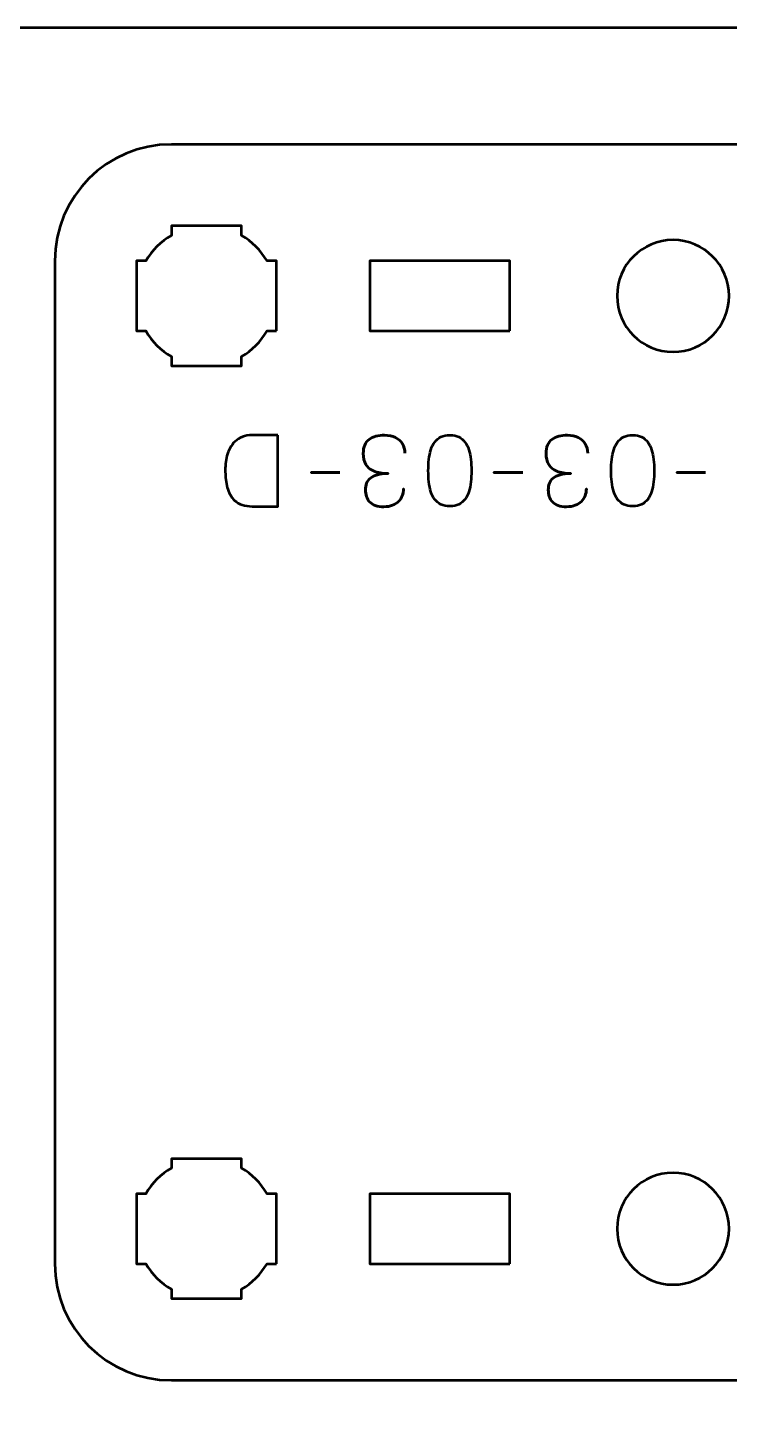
# Model space of a CAD drawing. Header units: centimetres. Extents: x -21 to 0, y -29.7 to 0.
# Drawn here: x -5.97 to -2.96, y -5.95 to 0 of the extents above; entities that cross this region are included whole.
import ezdxf

# ---------------------------------------------------------------- set-up
doc = ezdxf.new("R2010")
doc.units = ezdxf.units.CM
doc.header["$MEASUREMENT"] = 0
doc.layers.add('Layer 1', color=7, linetype='Continuous')

msp = doc.modelspace()

# ---------------------------------------------------------------- linework, layer by layer
at = {"layer": 'Layer 1', "color": 1, "lineweight": 53}
msp.add_open_spline([(-21.00003, -29.19995), (-21.00003, -29.19995), (-21.00003, -5.29992), (-21.00003, -5.29992), (-21.00003, -5.29992), (-21.00003, -5.21709), (-20.93286, -5.14992), (-20.85003, -5.14992), (-20.85003, -5.14992), (-20.7672, -5.14992), (-20.70003, -5.08275), (-20.70003, -4.99992), (-20.70003, -4.99992), (-20.70003, -4.91709), (-20.7672, -4.84992), (-20.85003, -4.84992), (-20.85003, -4.84992), (-20.93286, -4.84992), (-21.00003, -4.78275), (-21.00003, -4.69992), (-21.00003, -4.69992), (-21.00003, -4.61709), (-20.93286, -4.54992), (-20.85003, -4.54992), (-20.85003, -4.54992), (-20.7672, -4.54992), (-20.70003, -4.48275), (-20.70003, -4.39992), (-20.70003, -4.39992), (-20.70003, -4.31709), (-20.7672, -4.24992), (-20.85003, -4.24992), (-20.85003, -4.24992), (-20.93286, -4.24992), (-21.00003, -4.18275), (-21.00003, -4.09992), (-21.00003, -4.09992), (-21.00003, -4.01709), (-20.93286, -3.94992), (-20.85003, -3.94992), (-20.85003, -3.94992), (-20.7672, -3.94992), (-20.70003, -3.88275), (-20.70003, -3.79992), (-20.70003, -3.79992), (-20.70003, -3.71709), (-20.7672, -3.64992), (-20.85003, -3.64992), (-20.85003, -3.64992), (-20.93286, -3.64992), (-21.00003, -3.58275), (-21.00003, -3.49992), (-21.00003, -3.49992), (-21.00003, -3.41709), (-20.93286, -3.34992), (-20.85003, -3.34992), (-20.85003, -3.34992), (-20.7672, -3.34992), (-20.70003, -3.28275), (-20.70003, -3.19992), (-20.70003, -3.19992), (-20.70003, -3.11709), (-20.7672, -3.04992), (-20.85003, -3.04992), (-20.85003, -3.04992), (-20.93286, -3.04992), (-21.00003, -2.98275), (-21.00003, -2.89992), (-21.00003, -2.89992), (-21.00003, -2.81709), (-20.93286, -2.74992), (-20.85003, -2.74992), (-20.85003, -2.74992), (-20.7672, -2.74992), (-20.70003, -2.68275), (-20.70003, -2.59992), (-20.70003, -2.59992), (-20.70003, -2.51709), (-20.7672, -2.44992), (-20.85003, -2.44992), (-20.85003, -2.44992), (-20.93286, -2.44992), (-21.00003, -2.38275), (-21.00003, -2.29992), (-21.00003, -2.29992), (-21.00003, -2.21709), (-20.93286, -2.14992), (-20.85003, -2.14992), (-20.85003, -2.14992), (-20.7672, -2.14992), (-20.70003, -2.08275), (-20.70003, -1.99992), (-20.70003, -1.99992), (-20.70003, -1.91709), (-20.7672, -1.84992), (-20.85003, -1.84992), (-20.85003, -1.84992), (-20.93286, -1.84992), (-21.00003, -1.78275), (-21.00003, -1.69992), (-21.00003, -1.69992), (-21.00003, -1.61709), (-20.93286, -1.54992), (-20.85003, -1.54992), (-20.85003, -1.54992), (-20.7672, -1.54992), (-20.70003, -1.48275), (-20.70003, -1.39992), (-20.70003, -1.39992), (-20.70003, -1.31709), (-20.7672, -1.24992), (-20.85003, -1.24992), (-20.85003, -1.24992), (-20.93286, -1.24992), (-21.00003, -1.18275), (-21.00003, -1.09992), (-21.00003, -1.09992), (-21.00003, -1.09992), (-21.00003, -0.49992), (-21.00003, -0.49992), (-21.00003, -0.49992), (-21.00003, -0.22295), (-20.77694, 0.00004), (-20.49994, 0.00004), (-20.49994, 0.00004), (-20.49994, 0.00004), (-0.50008, 0.00004), (-0.50008, 0.00004), (-0.50008, 0.00004), (-0.22294, 0.00004), (0.00002, -0.22295), (0.00002, -0.49992), (0.00002, -0.49992), (0.00002, -0.49992), (0.00002, -29.19995), (0.00002, -29.19995), (0.00002, -29.19995), (0.00002, -29.47695), (-0.22294, -29.70004), (-0.50008, -29.70004), (-0.50008, -29.70004), (-0.50008, -29.70004), (-20.49994, -29.70004), (-20.49994, -29.70004), (-20.49994, -29.70004), (-20.77694, -29.70004), (-21.00003, -29.47695), (-21.00003, -29.19995)], degree=3, knots=[0, 0, 0, 0, 0.027027, 0.027027, 0.027027, 0.027027, 0.0540541, 0.0540541, 0.0540541, 0.0540541, 0.0810811, 0.0810811, 0.0810811, 0.0810811, 0.1081081, 0.1081081, 0.1081081, 0.1081081, 0.1351351, 0.1351351, 0.1351351, 0.1351351, 0.1621622, 0.1621622, 0.1621622, 0.1621622, 0.1891892, 0.1891892, 0.1891892, 0.1891892, 0.2162162, 0.2162162, 0.2162162, 0.2162162, 0.2432432, 0.2432432, 0.2432432, 0.2432432, 0.2702703, 0.2702703, 0.2702703, 0.2702703, 0.2972973, 0.2972973, 0.2972973, 0.2972973, 0.3243243, 0.3243243, 0.3243243, 0.3243243, 0.3513514, 0.3513514, 0.3513514, 0.3513514, 0.3783784, 0.3783784, 0.3783784, 0.3783784, 0.4054054, 0.4054054, 0.4054054, 0.4054054, 0.4324324, 0.4324324, 0.4324324, 0.4324324, 0.4594595, 0.4594595, 0.4594595, 0.4594595, 0.4864865, 0.4864865, 0.4864865, 0.4864865, 0.5135135, 0.5135135, 0.5135135, 0.5135135, 0.5405405, 0.5405405, 0.5405405, 0.5405405, 0.5675676, 0.5675676, 0.5675676, 0.5675676, 0.5945946, 0.5945946, 0.5945946, 0.5945946, 0.6216216, 0.6216216, 0.6216216, 0.6216216, 0.6486486, 0.6486486, 0.6486486, 0.6486486, 0.6756757, 0.6756757, 0.6756757, 0.6756757, 0.7027027, 0.7027027, 0.7027027, 0.7027027, 0.7297297, 0.7297297, 0.7297297, 0.7297297, 0.7567568, 0.7567568, 0.7567568, 0.7567568, 0.7837838, 0.7837838, 0.7837838, 0.7837838, 0.8108108, 0.8108108, 0.8108108, 0.8108108, 0.8378378, 0.8378378, 0.8378378, 0.8378378, 0.8648649, 0.8648649, 0.8648649, 0.8648649, 0.8918919, 0.8918919, 0.8918919, 0.8918919, 0.9189189, 0.9189189, 0.9189189, 0.9189189, 0.9459459, 0.9459459, 0.9459459, 0.9459459, 0.972973, 0.972973, 0.972973, 0.972973, 1, 1, 1, 1], dxfattribs=at)
at = {"layer": 'Layer 1', "color": 3, "lineweight": 53}
msp.add_open_spline([(-0.55, -1), (-0.55, -1), (-0.55, -5.3), (-0.55, -5.3), (-0.55, -5.3), (-0.55, -5.57609), (-0.77391, -5.8), (-1.05, -5.8), (-1.05, -5.8), (-1.05, -5.8), (-5.35, -5.8), (-5.35, -5.8), (-5.35, -5.8), (-5.62609, -5.8), (-5.85, -5.57609), (-5.85, -5.3), (-5.85, -5.3), (-5.85, -5.3), (-5.85, -1), (-5.85, -1), (-5.85, -1), (-5.85, -0.72391), (-5.62609, -0.5), (-5.35, -0.5), (-5.35, -0.5), (-5.35, -0.5), (-1.05, -0.5), (-1.05, -0.5), (-1.05, -0.5), (-0.77391, -0.5), (-0.55, -0.72391), (-0.55, -1)], degree=3, knots=[0, 0, 0, 0, 0.125, 0.125, 0.125, 0.125, 0.25, 0.25, 0.25, 0.25, 0.375, 0.375, 0.375, 0.375, 0.5, 0.5, 0.5, 0.5, 0.625, 0.625, 0.625, 0.625, 0.75, 0.75, 0.75, 0.75, 0.875, 0.875, 0.875, 0.875, 1, 1, 1, 1], dxfattribs=at)
at = {"layer": 'Layer 1', "lineweight": 53}
for points, knots in [([(-4.9, -1.3), (-4.9, -1.3), (-4.94015, -1.3), (-4.94015, -1.3), (-4.94015, -1.3), (-4.9665, -1.34553), (-5.00447, -1.3835), (-5.05, -1.40985), (-5.05, -1.40985), (-5.05, -1.40985), (-5.05, -1.45), (-5.05, -1.45), (-5.05, -1.45), (-5.05, -1.45), (-5.2, -1.45), (-5.2, -1.45), (-5.2, -1.45), (-5.2, -1.45), (-5.35, -1.45), (-5.35, -1.45), (-5.35, -1.45), (-5.35, -1.45), (-5.35, -1.40985), (-5.35, -1.40985), (-5.35, -1.40985), (-5.39553, -1.3835), (-5.4335, -1.34553), (-5.45985, -1.3), (-5.45985, -1.3), (-5.45985, -1.3), (-5.5, -1.3), (-5.5, -1.3), (-5.5, -1.3), (-5.5, -1.3), (-5.5, -1.15), (-5.5, -1.15), (-5.5, -1.15), (-5.5, -1.15), (-5.5, -1), (-5.5, -1), (-5.5, -1), (-5.5, -1), (-5.45985, -1), (-5.45985, -1), (-5.45985, -1), (-5.4335, -0.95447), (-5.39553, -0.9165), (-5.35, -0.89015), (-5.35, -0.89015), (-5.35, -0.89015), (-5.35, -0.85), (-5.35, -0.85), (-5.35, -0.85), (-5.35, -0.85), (-5.2, -0.85), (-5.2, -0.85), (-5.2, -0.85), (-5.2, -0.85), (-5.05, -0.85), (-5.05, -0.85), (-5.05, -0.85), (-5.05, -0.85), (-5.05, -0.89015), (-5.05, -0.89015), (-5.05, -0.89015), (-5.00447, -0.9165), (-4.9665, -0.95447), (-4.94015, -1), (-4.94015, -1), (-4.94015, -1), (-4.9, -1), (-4.9, -1), (-4.9, -1), (-4.9, -1), (-4.9, -1.15), (-4.9, -1.15), (-4.9, -1.15), (-4.9, -1.15), (-4.9, -1.3), (-4.9, -1.3)], [0, 0, 0, 0, 0.05, 0.05, 0.05, 0.05, 0.1, 0.1, 0.1, 0.1, 0.15, 0.15, 0.15, 0.15, 0.2, 0.2, 0.2, 0.2, 0.25, 0.25, 0.25, 0.25, 0.3, 0.3, 0.3, 0.3, 0.35, 0.35, 0.35, 0.35, 0.4, 0.4, 0.4, 0.4, 0.45, 0.45, 0.45, 0.45, 0.5, 0.5, 0.5, 0.5, 0.55, 0.55, 0.55, 0.55, 0.6, 0.6, 0.6, 0.6, 0.65, 0.65, 0.65, 0.65, 0.7, 0.7, 0.7, 0.7, 0.75, 0.75, 0.75, 0.75, 0.8, 0.8, 0.8, 0.8, 0.85, 0.85, 0.85, 0.85, 0.9, 0.9, 0.9, 0.9, 0.95, 0.95, 0.95, 0.95, 1, 1, 1, 1]), ([(-3.2, -1.39), (-3.33253, -1.39), (-3.44, -1.28253), (-3.44, -1.15), (-3.44, -1.15), (-3.44, -1.01747), (-3.33253, -0.91), (-3.2, -0.91), (-3.2, -0.91), (-3.06747, -0.91), (-2.96, -1.01747), (-2.96, -1.15), (-2.96, -1.15), (-2.96, -1.28253), (-3.06747, -1.39), (-3.2, -1.39)], [0, 0, 0, 0, 0.25, 0.25, 0.25, 0.25, 0.5, 0.5, 0.5, 0.5, 0.75, 0.75, 0.75, 0.75, 1, 1, 1, 1]), ([(-3.9, -1.3), (-3.9, -1.3), (-4.5, -1.3), (-4.5, -1.3), (-4.5, -1.3), (-4.5, -1.3), (-4.5, -1), (-4.5, -1), (-4.5, -1), (-4.5, -1), (-3.9, -1), (-3.9, -1), (-3.9, -1), (-3.9, -1), (-3.9, -1.3), (-3.9, -1.3)], [0, 0, 0, 0, 0.25, 0.25, 0.25, 0.25, 0.5, 0.5, 0.5, 0.5, 0.75, 0.75, 0.75, 0.75, 1, 1, 1, 1]), ([(-4.9, -5.3), (-4.9, -5.3), (-4.94015, -5.3), (-4.94015, -5.3), (-4.94015, -5.3), (-4.9665, -5.34553), (-5.00447, -5.3835), (-5.05, -5.40985), (-5.05, -5.40985), (-5.05, -5.40985), (-5.05, -5.45), (-5.05, -5.45), (-5.05, -5.45), (-5.05, -5.45), (-5.2, -5.45), (-5.2, -5.45), (-5.2, -5.45), (-5.2, -5.45), (-5.35, -5.45), (-5.35, -5.45), (-5.35, -5.45), (-5.35, -5.45), (-5.35, -5.40985), (-5.35, -5.40985), (-5.35, -5.40985), (-5.39553, -5.3835), (-5.4335, -5.34553), (-5.45985, -5.3), (-5.45985, -5.3), (-5.45985, -5.3), (-5.5, -5.3), (-5.5, -5.3), (-5.5, -5.3), (-5.5, -5.3), (-5.5, -5.15), (-5.5, -5.15), (-5.5, -5.15), (-5.5, -5.15), (-5.5, -5), (-5.5, -5), (-5.5, -5), (-5.5, -5), (-5.45985, -5), (-5.45985, -5), (-5.45985, -5), (-5.4335, -4.95447), (-5.39553, -4.9165), (-5.35, -4.89015), (-5.35, -4.89015), (-5.35, -4.89015), (-5.35, -4.85), (-5.35, -4.85), (-5.35, -4.85), (-5.35, -4.85), (-5.2, -4.85), (-5.2, -4.85), (-5.2, -4.85), (-5.2, -4.85), (-5.05, -4.85), (-5.05, -4.85), (-5.05, -4.85), (-5.05, -4.85), (-5.05, -4.89015), (-5.05, -4.89015), (-5.05, -4.89015), (-5.00447, -4.9165), (-4.9665, -4.95447), (-4.94015, -5), (-4.94015, -5), (-4.94015, -5), (-4.9, -5), (-4.9, -5), (-4.9, -5), (-4.9, -5), (-4.9, -5.15), (-4.9, -5.15), (-4.9, -5.15), (-4.9, -5.15), (-4.9, -5.3), (-4.9, -5.3)], [0, 0, 0, 0, 0.05, 0.05, 0.05, 0.05, 0.1, 0.1, 0.1, 0.1, 0.15, 0.15, 0.15, 0.15, 0.2, 0.2, 0.2, 0.2, 0.25, 0.25, 0.25, 0.25, 0.3, 0.3, 0.3, 0.3, 0.35, 0.35, 0.35, 0.35, 0.4, 0.4, 0.4, 0.4, 0.45, 0.45, 0.45, 0.45, 0.5, 0.5, 0.5, 0.5, 0.55, 0.55, 0.55, 0.55, 0.6, 0.6, 0.6, 0.6, 0.65, 0.65, 0.65, 0.65, 0.7, 0.7, 0.7, 0.7, 0.75, 0.75, 0.75, 0.75, 0.8, 0.8, 0.8, 0.8, 0.85, 0.85, 0.85, 0.85, 0.9, 0.9, 0.9, 0.9, 0.95, 0.95, 0.95, 0.95, 1, 1, 1, 1]), ([(-3.2, -5.39), (-3.33253, -5.39), (-3.44, -5.28253), (-3.44, -5.15), (-3.44, -5.15), (-3.44, -5.01747), (-3.33253, -4.91), (-3.2, -4.91), (-3.2, -4.91), (-3.06747, -4.91), (-2.96, -5.01747), (-2.96, -5.15), (-2.96, -5.15), (-2.96, -5.28253), (-3.06747, -5.39), (-3.2, -5.39)], [0, 0, 0, 0, 0.25, 0.25, 0.25, 0.25, 0.5, 0.5, 0.5, 0.5, 0.75, 0.75, 0.75, 0.75, 1, 1, 1, 1]), ([(-3.9, -5.3), (-3.9, -5.3), (-4.5, -5.3), (-4.5, -5.3), (-4.5, -5.3), (-4.5, -5.3), (-4.5, -5), (-4.5, -5), (-4.5, -5), (-4.5, -5), (-3.9, -5), (-3.9, -5), (-3.9, -5), (-3.9, -5), (-3.9, -5.3), (-3.9, -5.3)], [0, 0, 0, 0, 0.25, 0.25, 0.25, 0.25, 0.5, 0.5, 0.5, 0.5, 0.75, 0.75, 0.75, 0.75, 1, 1, 1, 1])]:
    msp.add_open_spline(points, degree=3, knots=knots, dxfattribs=at)
at = {"layer": 'Layer 1', "color": 5, "lineweight": 53}
for points, knots in [([(-4.89375, -1.74719), (-4.89375, -1.74719), (-4.89375, -2.05241), (-4.89375, -2.05241), (-4.89375, -2.05241), (-4.89375, -2.05241), (-5.00382, -2.05241), (-5.00382, -2.05241), (-5.00382, -2.05241), (-5.02054, -2.05234), (-5.035, -2.05015), (-5.04721, -2.04585), (-5.04721, -2.04585), (-5.05934, -2.04155), (-5.06964, -2.03562), (-5.07797, -2.02814), (-5.07797, -2.02814), (-5.08636, -2.02059), (-5.09314, -2.01191), (-5.09843, -2.00211), (-5.09843, -2.00211), (-5.10372, -1.99237), (-5.10781, -1.98193), (-5.11071, -1.97085), (-5.11071, -1.97085), (-5.1136, -1.95984), (-5.11564, -1.94862), (-5.11691, -1.93727), (-5.11691, -1.93727), (-5.11818, -1.92591), (-5.11903, -1.9149), (-5.11938, -1.90425), (-5.11938, -1.90425), (-5.11988, -1.89359), (-5.11953, -1.88237), (-5.1184, -1.87059), (-5.1184, -1.87059), (-5.11727, -1.85881), (-5.11515, -1.84703), (-5.11198, -1.83531), (-5.11198, -1.83531), (-5.10887, -1.8236), (-5.10443, -1.81245), (-5.09871, -1.80187), (-5.09871, -1.80187), (-5.09307, -1.79136), (-5.08587, -1.78197), (-5.07726, -1.77379), (-5.07726, -1.77379), (-5.06858, -1.7656), (-5.05821, -1.75911), (-5.04608, -1.75439), (-5.04608, -1.75439), (-5.03394, -1.74966), (-5.01983, -1.74726), (-5.00382, -1.74719), (-5.00382, -1.74719), (-5.00382, -1.74719), (-4.89375, -1.74719), (-4.89375, -1.74719)], [0, 0, 0, 0, 0.0666667, 0.0666667, 0.0666667, 0.0666667, 0.1333333, 0.1333333, 0.1333333, 0.1333333, 0.2, 0.2, 0.2, 0.2, 0.2666667, 0.2666667, 0.2666667, 0.2666667, 0.3333333, 0.3333333, 0.3333333, 0.3333333, 0.4, 0.4, 0.4, 0.4, 0.4666667, 0.4666667, 0.4666667, 0.4666667, 0.5333333, 0.5333333, 0.5333333, 0.5333333, 0.6, 0.6, 0.6, 0.6, 0.6666667, 0.6666667, 0.6666667, 0.6666667, 0.7333333, 0.7333333, 0.7333333, 0.7333333, 0.8, 0.8, 0.8, 0.8, 0.8666667, 0.8666667, 0.8666667, 0.8666667, 0.9333333, 0.9333333, 0.9333333, 0.9333333, 1, 1, 1, 1]), ([(-4.89375, -1.74719), (-4.89375, -1.74719), (-4.89375, -2.05241), (-4.89375, -2.05241), (-4.89375, -2.05241), (-4.89375, -2.05241), (-5.00382, -2.05241), (-5.00382, -2.05241), (-5.00382, -2.05241), (-5.02054, -2.05234), (-5.035, -2.05015), (-5.04721, -2.04585), (-5.04721, -2.04585), (-5.05934, -2.04155), (-5.06964, -2.03562), (-5.07797, -2.02814), (-5.07797, -2.02814), (-5.08636, -2.02059), (-5.09314, -2.01191), (-5.09843, -2.00211), (-5.09843, -2.00211), (-5.10372, -1.99237), (-5.10781, -1.98193), (-5.11071, -1.97085), (-5.11071, -1.97085), (-5.1136, -1.95984), (-5.11564, -1.94862), (-5.11691, -1.93727), (-5.11691, -1.93727), (-5.11818, -1.92591), (-5.11903, -1.9149), (-5.11938, -1.90425), (-5.11938, -1.90425), (-5.11988, -1.89359), (-5.11953, -1.88237), (-5.1184, -1.87059), (-5.1184, -1.87059), (-5.11727, -1.85881), (-5.11515, -1.84703), (-5.11198, -1.83531), (-5.11198, -1.83531), (-5.10887, -1.8236), (-5.10443, -1.81245), (-5.09871, -1.80187), (-5.09871, -1.80187), (-5.09307, -1.79136), (-5.08587, -1.78197), (-5.07726, -1.77379), (-5.07726, -1.77379), (-5.06858, -1.7656), (-5.05821, -1.75911), (-5.04608, -1.75439), (-5.04608, -1.75439), (-5.03394, -1.74966), (-5.01983, -1.74726), (-5.00382, -1.74719), (-5.00382, -1.74719), (-5.00382, -1.74719), (-4.89375, -1.74719), (-4.89375, -1.74719)], [0, 0, 0, 0, 0.0666667, 0.0666667, 0.0666667, 0.0666667, 0.1333333, 0.1333333, 0.1333333, 0.1333333, 0.2, 0.2, 0.2, 0.2, 0.2666667, 0.2666667, 0.2666667, 0.2666667, 0.3333333, 0.3333333, 0.3333333, 0.3333333, 0.4, 0.4, 0.4, 0.4, 0.4666667, 0.4666667, 0.4666667, 0.4666667, 0.5333333, 0.5333333, 0.5333333, 0.5333333, 0.6, 0.6, 0.6, 0.6, 0.6666667, 0.6666667, 0.6666667, 0.6666667, 0.7333333, 0.7333333, 0.7333333, 0.7333333, 0.8, 0.8, 0.8, 0.8, 0.8666667, 0.8666667, 0.8666667, 0.8666667, 0.9333333, 0.9333333, 0.9333333, 0.9333333, 1, 1, 1, 1]), ([(-4.34935, -1.82381), (-4.34942, -1.80857), (-4.35295, -1.79531), (-4.35993, -1.78381), (-4.35993, -1.78381), (-4.36692, -1.77238), (-4.37687, -1.76342), (-4.38985, -1.757), (-4.38985, -1.757), (-4.40283, -1.75058), (-4.41842, -1.74733), (-4.43656, -1.74719), (-4.43656, -1.74719), (-4.45017, -1.74719), (-4.46252, -1.7486), (-4.47367, -1.75156), (-4.47367, -1.75156), (-4.48489, -1.75453), (-4.49448, -1.75911), (-4.5026, -1.76539), (-4.5026, -1.76539), (-4.51071, -1.77167), (-4.51692, -1.77979), (-4.52129, -1.78966), (-4.52129, -1.78966), (-4.52574, -1.79961), (-4.52792, -1.81154), (-4.52799, -1.82551), (-4.52799, -1.82551), (-4.52807, -1.84413), (-4.52426, -1.85987), (-4.51671, -1.87264), (-4.51671, -1.87264), (-4.50916, -1.88541), (-4.49744, -1.895), (-4.48171, -1.90156), (-4.48171, -1.90156), (-4.46598, -1.90813), (-4.4458, -1.91144), (-4.42132, -1.91144), (-4.42132, -1.91144), (-4.43959, -1.91137), (-4.4549, -1.91306), (-4.46739, -1.91652), (-4.46739, -1.91652), (-4.47981, -1.91998), (-4.48975, -1.92485), (-4.49723, -1.9312), (-4.49723, -1.9312), (-4.50471, -1.93748), (-4.51014, -1.94496), (-4.51339, -1.95356), (-4.51339, -1.95356), (-4.51671, -1.9621), (-4.51833, -1.97148), (-4.51826, -1.98171), (-4.51826, -1.98171), (-4.51833, -1.99195), (-4.51692, -2.0014), (-4.5141, -2.01015), (-4.5141, -2.01015), (-4.51134, -2.0189), (-4.50683, -2.02659), (-4.50069, -2.03315), (-4.50069, -2.03315), (-4.49455, -2.03971), (-4.48644, -2.04486), (-4.47649, -2.04853), (-4.47649, -2.04853), (-4.46647, -2.0522), (-4.45426, -2.05403), (-4.43994, -2.0541), (-4.43994, -2.0541), (-4.42569, -2.05403), (-4.4132, -2.05192), (-4.40262, -2.04782), (-4.40262, -2.04782), (-4.39196, -2.04373), (-4.38322, -2.03816), (-4.37616, -2.03103), (-4.37616, -2.03103), (-4.36918, -2.02391), (-4.36395, -2.01579), (-4.3605, -2.00662), (-4.3605, -2.00662), (-4.35697, -1.99745), (-4.35528, -1.98771), (-4.35528, -1.97748), (-4.35528, -1.97748), (-4.35528, -1.98771), (-4.35697, -1.99745), (-4.3605, -2.00662), (-4.3605, -2.00662), (-4.36395, -2.01579), (-4.36918, -2.02391), (-4.37616, -2.03103), (-4.37616, -2.03103), (-4.38322, -2.03816), (-4.39196, -2.04373), (-4.40262, -2.04782), (-4.40262, -2.04782), (-4.4132, -2.05192), (-4.42569, -2.05403), (-4.43994, -2.0541), (-4.43994, -2.0541), (-4.45426, -2.05403), (-4.46647, -2.0522), (-4.47649, -2.04853), (-4.47649, -2.04853), (-4.48644, -2.04486), (-4.49455, -2.03971), (-4.50069, -2.03315), (-4.50069, -2.03315), (-4.50683, -2.02659), (-4.51134, -2.0189), (-4.5141, -2.01015), (-4.5141, -2.01015), (-4.51692, -2.0014), (-4.51833, -1.99195), (-4.51826, -1.98171), (-4.51826, -1.98171), (-4.51833, -1.97148), (-4.51671, -1.9621), (-4.51339, -1.95356), (-4.51339, -1.95356), (-4.51014, -1.94496), (-4.50471, -1.93748), (-4.49723, -1.9312), (-4.49723, -1.9312), (-4.48975, -1.92485), (-4.47981, -1.91998), (-4.46739, -1.91652), (-4.46739, -1.91652), (-4.4549, -1.91306), (-4.43959, -1.91137), (-4.42132, -1.91144), (-4.42132, -1.91144), (-4.4458, -1.91144), (-4.46598, -1.90813), (-4.48171, -1.90156), (-4.48171, -1.90156), (-4.49744, -1.895), (-4.50916, -1.88541), (-4.51671, -1.87264), (-4.51671, -1.87264), (-4.52426, -1.85987), (-4.52807, -1.84413), (-4.52799, -1.82551), (-4.52799, -1.82551), (-4.52792, -1.81154), (-4.52574, -1.79961), (-4.52129, -1.78966), (-4.52129, -1.78966), (-4.51692, -1.77979), (-4.51071, -1.77167), (-4.5026, -1.76539), (-4.5026, -1.76539), (-4.49448, -1.75911), (-4.48489, -1.75453), (-4.47367, -1.75156), (-4.47367, -1.75156), (-4.46252, -1.7486), (-4.45017, -1.74719), (-4.43656, -1.74719), (-4.43656, -1.74719), (-4.41842, -1.74733), (-4.40283, -1.75058), (-4.38985, -1.757), (-4.38985, -1.757), (-4.37687, -1.76342), (-4.36692, -1.77238), (-4.35993, -1.78381), (-4.35993, -1.78381), (-4.35295, -1.79531), (-4.34942, -1.80857), (-4.34935, -1.82381)], [0, 0, 0, 0, 0.0227273, 0.0227273, 0.0227273, 0.0227273, 0.0454545, 0.0454545, 0.0454545, 0.0454545, 0.0681818, 0.0681818, 0.0681818, 0.0681818, 0.0909091, 0.0909091, 0.0909091, 0.0909091, 0.1136364, 0.1136364, 0.1136364, 0.1136364, 0.1363636, 0.1363636, 0.1363636, 0.1363636, 0.1590909, 0.1590909, 0.1590909, 0.1590909, 0.1818182, 0.1818182, 0.1818182, 0.1818182, 0.2045455, 0.2045455, 0.2045455, 0.2045455, 0.2272727, 0.2272727, 0.2272727, 0.2272727, 0.25, 0.25, 0.25, 0.25, 0.2727273, 0.2727273, 0.2727273, 0.2727273, 0.2954545, 0.2954545, 0.2954545, 0.2954545, 0.3181818, 0.3181818, 0.3181818, 0.3181818, 0.3409091, 0.3409091, 0.3409091, 0.3409091, 0.3636364, 0.3636364, 0.3636364, 0.3636364, 0.3863636, 0.3863636, 0.3863636, 0.3863636, 0.4090909, 0.4090909, 0.4090909, 0.4090909, 0.4318182, 0.4318182, 0.4318182, 0.4318182, 0.4545455, 0.4545455, 0.4545455, 0.4545455, 0.4772727, 0.4772727, 0.4772727, 0.4772727, 0.5, 0.5, 0.5, 0.5, 0.5227273, 0.5227273, 0.5227273, 0.5227273, 0.5454545, 0.5454545, 0.5454545, 0.5454545, 0.5681818, 0.5681818, 0.5681818, 0.5681818, 0.5909091, 0.5909091, 0.5909091, 0.5909091, 0.6136364, 0.6136364, 0.6136364, 0.6136364, 0.6363636, 0.6363636, 0.6363636, 0.6363636, 0.6590909, 0.6590909, 0.6590909, 0.6590909, 0.6818182, 0.6818182, 0.6818182, 0.6818182, 0.7045455, 0.7045455, 0.7045455, 0.7045455, 0.7272727, 0.7272727, 0.7272727, 0.7272727, 0.75, 0.75, 0.75, 0.75, 0.7727273, 0.7727273, 0.7727273, 0.7727273, 0.7954545, 0.7954545, 0.7954545, 0.7954545, 0.8181818, 0.8181818, 0.8181818, 0.8181818, 0.8409091, 0.8409091, 0.8409091, 0.8409091, 0.8636364, 0.8636364, 0.8636364, 0.8636364, 0.8863636, 0.8863636, 0.8863636, 0.8863636, 0.9090909, 0.9090909, 0.9090909, 0.9090909, 0.9318182, 0.9318182, 0.9318182, 0.9318182, 0.9545455, 0.9545455, 0.9545455, 0.9545455, 0.9772727, 0.9772727, 0.9772727, 0.9772727, 1, 1, 1, 1]), ([(-4.15674, -1.74719), (-4.17155, -1.74726), (-4.18432, -1.74987), (-4.19498, -1.75495), (-4.19498, -1.75495), (-4.20556, -1.76003), (-4.21438, -1.7673), (-4.22143, -1.77654), (-4.22143, -1.77654), (-4.22842, -1.78585), (-4.23392, -1.79686), (-4.23801, -1.80956), (-4.23801, -1.80956), (-4.24204, -1.82226), (-4.24493, -1.83616), (-4.24655, -1.8514), (-4.24655, -1.8514), (-4.24825, -1.86664), (-4.24909, -1.88266), (-4.24902, -1.89959), (-4.24902, -1.89959), (-4.24909, -1.91645), (-4.24825, -1.93247), (-4.24655, -1.94764), (-4.24655, -1.94764), (-4.24493, -1.96281), (-4.24204, -1.97678), (-4.23801, -1.98948), (-4.23801, -1.98948), (-4.23392, -2.00211), (-4.22842, -2.01311), (-4.22143, -2.0225), (-4.22143, -2.0225), (-4.21438, -2.03181), (-4.20556, -2.03908), (-4.19498, -2.04416), (-4.19498, -2.04416), (-4.18432, -2.04931), (-4.17155, -2.05192), (-4.15674, -2.05199), (-4.15674, -2.05199), (-4.14192, -2.05192), (-4.12915, -2.04931), (-4.11849, -2.04416), (-4.11849, -2.04416), (-4.10791, -2.03908), (-4.09909, -2.03181), (-4.09204, -2.0225), (-4.09204, -2.0225), (-4.08505, -2.01311), (-4.07955, -2.00211), (-4.07546, -1.98948), (-4.07546, -1.98948), (-4.07143, -1.97678), (-4.06854, -1.96281), (-4.06692, -1.94764), (-4.06692, -1.94764), (-4.06523, -1.93247), (-4.06438, -1.91645), (-4.06445, -1.89959), (-4.06445, -1.89959), (-4.06438, -1.88266), (-4.06523, -1.86664), (-4.06692, -1.8514), (-4.06692, -1.8514), (-4.06854, -1.83616), (-4.07143, -1.82226), (-4.07546, -1.80956), (-4.07546, -1.80956), (-4.07955, -1.79686), (-4.08505, -1.78585), (-4.09204, -1.77654), (-4.09204, -1.77654), (-4.09909, -1.7673), (-4.10791, -1.76003), (-4.11849, -1.75495), (-4.11849, -1.75495), (-4.12915, -1.74987), (-4.14192, -1.74726), (-4.15674, -1.74719)], [0, 0, 0, 0, 0.05, 0.05, 0.05, 0.05, 0.1, 0.1, 0.1, 0.1, 0.15, 0.15, 0.15, 0.15, 0.2, 0.2, 0.2, 0.2, 0.25, 0.25, 0.25, 0.25, 0.3, 0.3, 0.3, 0.3, 0.35, 0.35, 0.35, 0.35, 0.4, 0.4, 0.4, 0.4, 0.45, 0.45, 0.45, 0.45, 0.5, 0.5, 0.5, 0.5, 0.55, 0.55, 0.55, 0.55, 0.6, 0.6, 0.6, 0.6, 0.65, 0.65, 0.65, 0.65, 0.7, 0.7, 0.7, 0.7, 0.75, 0.75, 0.75, 0.75, 0.8, 0.8, 0.8, 0.8, 0.85, 0.85, 0.85, 0.85, 0.9, 0.9, 0.9, 0.9, 0.95, 0.95, 0.95, 0.95, 1, 1, 1, 1]), ([(-4.15674, -1.74719), (-4.17155, -1.74726), (-4.18432, -1.74987), (-4.19498, -1.75495), (-4.19498, -1.75495), (-4.20556, -1.76003), (-4.21438, -1.7673), (-4.22143, -1.77654), (-4.22143, -1.77654), (-4.22842, -1.78585), (-4.23392, -1.79686), (-4.23801, -1.80956), (-4.23801, -1.80956), (-4.24204, -1.82226), (-4.24493, -1.83616), (-4.24655, -1.8514), (-4.24655, -1.8514), (-4.24825, -1.86664), (-4.24909, -1.88266), (-4.24902, -1.89959), (-4.24902, -1.89959), (-4.24909, -1.91645), (-4.24825, -1.93247), (-4.24655, -1.94764), (-4.24655, -1.94764), (-4.24493, -1.96281), (-4.24204, -1.97678), (-4.23801, -1.98948), (-4.23801, -1.98948), (-4.23392, -2.00211), (-4.22842, -2.01311), (-4.22143, -2.0225), (-4.22143, -2.0225), (-4.21438, -2.03181), (-4.20556, -2.03908), (-4.19498, -2.04416), (-4.19498, -2.04416), (-4.18432, -2.04931), (-4.17155, -2.05192), (-4.15674, -2.05199), (-4.15674, -2.05199), (-4.14192, -2.05192), (-4.12915, -2.04931), (-4.11849, -2.04416), (-4.11849, -2.04416), (-4.10791, -2.03908), (-4.09909, -2.03181), (-4.09204, -2.0225), (-4.09204, -2.0225), (-4.08505, -2.01311), (-4.07955, -2.00211), (-4.07546, -1.98948), (-4.07546, -1.98948), (-4.07143, -1.97678), (-4.06854, -1.96281), (-4.06692, -1.94764), (-4.06692, -1.94764), (-4.06523, -1.93247), (-4.06438, -1.91645), (-4.06445, -1.89959), (-4.06445, -1.89959), (-4.06438, -1.88266), (-4.06523, -1.86664), (-4.06692, -1.8514), (-4.06692, -1.8514), (-4.06854, -1.83616), (-4.07143, -1.82226), (-4.07546, -1.80956), (-4.07546, -1.80956), (-4.07955, -1.79686), (-4.08505, -1.78585), (-4.09204, -1.77654), (-4.09204, -1.77654), (-4.09909, -1.7673), (-4.10791, -1.76003), (-4.11849, -1.75495), (-4.11849, -1.75495), (-4.12915, -1.74987), (-4.14192, -1.74726), (-4.15674, -1.74719)], [0, 0, 0, 0, 0.05, 0.05, 0.05, 0.05, 0.1, 0.1, 0.1, 0.1, 0.15, 0.15, 0.15, 0.15, 0.2, 0.2, 0.2, 0.2, 0.25, 0.25, 0.25, 0.25, 0.3, 0.3, 0.3, 0.3, 0.35, 0.35, 0.35, 0.35, 0.4, 0.4, 0.4, 0.4, 0.45, 0.45, 0.45, 0.45, 0.5, 0.5, 0.5, 0.5, 0.55, 0.55, 0.55, 0.55, 0.6, 0.6, 0.6, 0.6, 0.65, 0.65, 0.65, 0.65, 0.7, 0.7, 0.7, 0.7, 0.75, 0.75, 0.75, 0.75, 0.8, 0.8, 0.8, 0.8, 0.85, 0.85, 0.85, 0.85, 0.9, 0.9, 0.9, 0.9, 0.95, 0.95, 0.95, 0.95, 1, 1, 1, 1]), ([(-3.56577, -1.82381), (-3.56584, -1.80857), (-3.56937, -1.79531), (-3.57635, -1.78381), (-3.57635, -1.78381), (-3.58334, -1.77238), (-3.59329, -1.76342), (-3.60627, -1.757), (-3.60627, -1.757), (-3.61925, -1.75058), (-3.63484, -1.74733), (-3.65298, -1.74719), (-3.65298, -1.74719), (-3.66659, -1.74719), (-3.67894, -1.7486), (-3.69009, -1.75156), (-3.69009, -1.75156), (-3.70131, -1.75453), (-3.7109, -1.75911), (-3.71902, -1.76539), (-3.71902, -1.76539), (-3.72713, -1.77167), (-3.73334, -1.77979), (-3.73771, -1.78966), (-3.73771, -1.78966), (-3.74216, -1.79961), (-3.74434, -1.81154), (-3.74441, -1.82551), (-3.74441, -1.82551), (-3.74449, -1.84413), (-3.74068, -1.85987), (-3.73313, -1.87264), (-3.73313, -1.87264), (-3.72558, -1.88541), (-3.71386, -1.895), (-3.69813, -1.90156), (-3.69813, -1.90156), (-3.6824, -1.90813), (-3.66222, -1.91144), (-3.63774, -1.91144), (-3.63774, -1.91144), (-3.65601, -1.91137), (-3.67132, -1.91306), (-3.68381, -1.91652), (-3.68381, -1.91652), (-3.69623, -1.91998), (-3.70617, -1.92485), (-3.71365, -1.9312), (-3.71365, -1.9312), (-3.72113, -1.93748), (-3.72656, -1.94496), (-3.72981, -1.95356), (-3.72981, -1.95356), (-3.73313, -1.9621), (-3.73475, -1.97148), (-3.73468, -1.98171), (-3.73468, -1.98171), (-3.73475, -1.99195), (-3.73334, -2.0014), (-3.73052, -2.01015), (-3.73052, -2.01015), (-3.72776, -2.0189), (-3.72325, -2.02659), (-3.71711, -2.03315), (-3.71711, -2.03315), (-3.71097, -2.03971), (-3.70286, -2.04486), (-3.69291, -2.04853), (-3.69291, -2.04853), (-3.68289, -2.0522), (-3.67068, -2.05403), (-3.65636, -2.0541), (-3.65636, -2.0541), (-3.64211, -2.05403), (-3.62962, -2.05192), (-3.61904, -2.04782), (-3.61904, -2.04782), (-3.60838, -2.04373), (-3.59964, -2.03816), (-3.59258, -2.03103), (-3.59258, -2.03103), (-3.5856, -2.02391), (-3.58037, -2.01579), (-3.57692, -2.00662), (-3.57692, -2.00662), (-3.57339, -1.99745), (-3.5717, -1.98771), (-3.5717, -1.97748), (-3.5717, -1.97748), (-3.5717, -1.98771), (-3.57339, -1.99745), (-3.57692, -2.00662), (-3.57692, -2.00662), (-3.58037, -2.01579), (-3.5856, -2.02391), (-3.59258, -2.03103), (-3.59258, -2.03103), (-3.59964, -2.03816), (-3.60838, -2.04373), (-3.61904, -2.04782), (-3.61904, -2.04782), (-3.62962, -2.05192), (-3.64211, -2.05403), (-3.65636, -2.0541), (-3.65636, -2.0541), (-3.67068, -2.05403), (-3.68289, -2.0522), (-3.69291, -2.04853), (-3.69291, -2.04853), (-3.70286, -2.04486), (-3.71097, -2.03971), (-3.71711, -2.03315), (-3.71711, -2.03315), (-3.72325, -2.02659), (-3.72776, -2.0189), (-3.73052, -2.01015), (-3.73052, -2.01015), (-3.73334, -2.0014), (-3.73475, -1.99195), (-3.73468, -1.98171), (-3.73468, -1.98171), (-3.73475, -1.97148), (-3.73313, -1.9621), (-3.72981, -1.95356), (-3.72981, -1.95356), (-3.72656, -1.94496), (-3.72113, -1.93748), (-3.71365, -1.9312), (-3.71365, -1.9312), (-3.70617, -1.92485), (-3.69623, -1.91998), (-3.68381, -1.91652), (-3.68381, -1.91652), (-3.67132, -1.91306), (-3.65601, -1.91137), (-3.63774, -1.91144), (-3.63774, -1.91144), (-3.66222, -1.91144), (-3.6824, -1.90813), (-3.69813, -1.90156), (-3.69813, -1.90156), (-3.71386, -1.895), (-3.72558, -1.88541), (-3.73313, -1.87264), (-3.73313, -1.87264), (-3.74068, -1.85987), (-3.74449, -1.84413), (-3.74441, -1.82551), (-3.74441, -1.82551), (-3.74434, -1.81154), (-3.74216, -1.79961), (-3.73771, -1.78966), (-3.73771, -1.78966), (-3.73334, -1.77979), (-3.72713, -1.77167), (-3.71902, -1.76539), (-3.71902, -1.76539), (-3.7109, -1.75911), (-3.70131, -1.75453), (-3.69009, -1.75156), (-3.69009, -1.75156), (-3.67894, -1.7486), (-3.66659, -1.74719), (-3.65298, -1.74719), (-3.65298, -1.74719), (-3.63484, -1.74733), (-3.61925, -1.75058), (-3.60627, -1.757), (-3.60627, -1.757), (-3.59329, -1.76342), (-3.58334, -1.77238), (-3.57635, -1.78381), (-3.57635, -1.78381), (-3.56937, -1.79531), (-3.56584, -1.80857), (-3.56577, -1.82381)], [0, 0, 0, 0, 0.0227273, 0.0227273, 0.0227273, 0.0227273, 0.0454545, 0.0454545, 0.0454545, 0.0454545, 0.0681818, 0.0681818, 0.0681818, 0.0681818, 0.0909091, 0.0909091, 0.0909091, 0.0909091, 0.1136364, 0.1136364, 0.1136364, 0.1136364, 0.1363636, 0.1363636, 0.1363636, 0.1363636, 0.1590909, 0.1590909, 0.1590909, 0.1590909, 0.1818182, 0.1818182, 0.1818182, 0.1818182, 0.2045455, 0.2045455, 0.2045455, 0.2045455, 0.2272727, 0.2272727, 0.2272727, 0.2272727, 0.25, 0.25, 0.25, 0.25, 0.2727273, 0.2727273, 0.2727273, 0.2727273, 0.2954545, 0.2954545, 0.2954545, 0.2954545, 0.3181818, 0.3181818, 0.3181818, 0.3181818, 0.3409091, 0.3409091, 0.3409091, 0.3409091, 0.3636364, 0.3636364, 0.3636364, 0.3636364, 0.3863636, 0.3863636, 0.3863636, 0.3863636, 0.4090909, 0.4090909, 0.4090909, 0.4090909, 0.4318182, 0.4318182, 0.4318182, 0.4318182, 0.4545455, 0.4545455, 0.4545455, 0.4545455, 0.4772727, 0.4772727, 0.4772727, 0.4772727, 0.5, 0.5, 0.5, 0.5, 0.5227273, 0.5227273, 0.5227273, 0.5227273, 0.5454545, 0.5454545, 0.5454545, 0.5454545, 0.5681818, 0.5681818, 0.5681818, 0.5681818, 0.5909091, 0.5909091, 0.5909091, 0.5909091, 0.6136364, 0.6136364, 0.6136364, 0.6136364, 0.6363636, 0.6363636, 0.6363636, 0.6363636, 0.6590909, 0.6590909, 0.6590909, 0.6590909, 0.6818182, 0.6818182, 0.6818182, 0.6818182, 0.7045455, 0.7045455, 0.7045455, 0.7045455, 0.7272727, 0.7272727, 0.7272727, 0.7272727, 0.75, 0.75, 0.75, 0.75, 0.7727273, 0.7727273, 0.7727273, 0.7727273, 0.7954545, 0.7954545, 0.7954545, 0.7954545, 0.8181818, 0.8181818, 0.8181818, 0.8181818, 0.8409091, 0.8409091, 0.8409091, 0.8409091, 0.8636364, 0.8636364, 0.8636364, 0.8636364, 0.8863636, 0.8863636, 0.8863636, 0.8863636, 0.9090909, 0.9090909, 0.9090909, 0.9090909, 0.9318182, 0.9318182, 0.9318182, 0.9318182, 0.9545455, 0.9545455, 0.9545455, 0.9545455, 0.9772727, 0.9772727, 0.9772727, 0.9772727, 1, 1, 1, 1]), ([(-3.37316, -1.74719), (-3.38797, -1.74726), (-3.40074, -1.74987), (-3.4114, -1.75495), (-3.4114, -1.75495), (-3.42198, -1.76003), (-3.4308, -1.7673), (-3.43785, -1.77654), (-3.43785, -1.77654), (-3.44484, -1.78585), (-3.45034, -1.79686), (-3.45443, -1.80956), (-3.45443, -1.80956), (-3.45846, -1.82226), (-3.46135, -1.83616), (-3.46297, -1.8514), (-3.46297, -1.8514), (-3.46467, -1.86664), (-3.46551, -1.88266), (-3.46544, -1.89959), (-3.46544, -1.89959), (-3.46551, -1.91645), (-3.46467, -1.93247), (-3.46297, -1.94764), (-3.46297, -1.94764), (-3.46135, -1.96281), (-3.45846, -1.97678), (-3.45443, -1.98948), (-3.45443, -1.98948), (-3.45034, -2.00211), (-3.44484, -2.01311), (-3.43785, -2.0225), (-3.43785, -2.0225), (-3.4308, -2.03181), (-3.42198, -2.03908), (-3.4114, -2.04416), (-3.4114, -2.04416), (-3.40074, -2.04931), (-3.38797, -2.05192), (-3.37316, -2.05199), (-3.37316, -2.05199), (-3.35834, -2.05192), (-3.34557, -2.04931), (-3.33491, -2.04416), (-3.33491, -2.04416), (-3.32433, -2.03908), (-3.31551, -2.03181), (-3.30846, -2.0225), (-3.30846, -2.0225), (-3.30147, -2.01311), (-3.29597, -2.00211), (-3.29188, -1.98948), (-3.29188, -1.98948), (-3.28785, -1.97678), (-3.28496, -1.96281), (-3.28334, -1.94764), (-3.28334, -1.94764), (-3.28165, -1.93247), (-3.2808, -1.91645), (-3.28087, -1.89959), (-3.28087, -1.89959), (-3.2808, -1.88266), (-3.28165, -1.86664), (-3.28334, -1.8514), (-3.28334, -1.8514), (-3.28496, -1.83616), (-3.28785, -1.82226), (-3.29188, -1.80956), (-3.29188, -1.80956), (-3.29597, -1.79686), (-3.30147, -1.78585), (-3.30846, -1.77654), (-3.30846, -1.77654), (-3.31551, -1.7673), (-3.32433, -1.76003), (-3.33491, -1.75495), (-3.33491, -1.75495), (-3.34557, -1.74987), (-3.35834, -1.74726), (-3.37316, -1.74719)], [0, 0, 0, 0, 0.05, 0.05, 0.05, 0.05, 0.1, 0.1, 0.1, 0.1, 0.15, 0.15, 0.15, 0.15, 0.2, 0.2, 0.2, 0.2, 0.25, 0.25, 0.25, 0.25, 0.3, 0.3, 0.3, 0.3, 0.35, 0.35, 0.35, 0.35, 0.4, 0.4, 0.4, 0.4, 0.45, 0.45, 0.45, 0.45, 0.5, 0.5, 0.5, 0.5, 0.55, 0.55, 0.55, 0.55, 0.6, 0.6, 0.6, 0.6, 0.65, 0.65, 0.65, 0.65, 0.7, 0.7, 0.7, 0.7, 0.75, 0.75, 0.75, 0.75, 0.8, 0.8, 0.8, 0.8, 0.85, 0.85, 0.85, 0.85, 0.9, 0.9, 0.9, 0.9, 0.95, 0.95, 0.95, 0.95, 1, 1, 1, 1]), ([(-3.37316, -1.74719), (-3.38797, -1.74726), (-3.40074, -1.74987), (-3.4114, -1.75495), (-3.4114, -1.75495), (-3.42198, -1.76003), (-3.4308, -1.7673), (-3.43785, -1.77654), (-3.43785, -1.77654), (-3.44484, -1.78585), (-3.45034, -1.79686), (-3.45443, -1.80956), (-3.45443, -1.80956), (-3.45846, -1.82226), (-3.46135, -1.83616), (-3.46297, -1.8514), (-3.46297, -1.8514), (-3.46467, -1.86664), (-3.46551, -1.88266), (-3.46544, -1.89959), (-3.46544, -1.89959), (-3.46551, -1.91645), (-3.46467, -1.93247), (-3.46297, -1.94764), (-3.46297, -1.94764), (-3.46135, -1.96281), (-3.45846, -1.97678), (-3.45443, -1.98948), (-3.45443, -1.98948), (-3.45034, -2.00211), (-3.44484, -2.01311), (-3.43785, -2.0225), (-3.43785, -2.0225), (-3.4308, -2.03181), (-3.42198, -2.03908), (-3.4114, -2.04416), (-3.4114, -2.04416), (-3.40074, -2.04931), (-3.38797, -2.05192), (-3.37316, -2.05199), (-3.37316, -2.05199), (-3.35834, -2.05192), (-3.34557, -2.04931), (-3.33491, -2.04416), (-3.33491, -2.04416), (-3.32433, -2.03908), (-3.31551, -2.03181), (-3.30846, -2.0225), (-3.30846, -2.0225), (-3.30147, -2.01311), (-3.29597, -2.00211), (-3.29188, -1.98948), (-3.29188, -1.98948), (-3.28785, -1.97678), (-3.28496, -1.96281), (-3.28334, -1.94764), (-3.28334, -1.94764), (-3.28165, -1.93247), (-3.2808, -1.91645), (-3.28087, -1.89959), (-3.28087, -1.89959), (-3.2808, -1.88266), (-3.28165, -1.86664), (-3.28334, -1.8514), (-3.28334, -1.8514), (-3.28496, -1.83616), (-3.28785, -1.82226), (-3.29188, -1.80956), (-3.29188, -1.80956), (-3.29597, -1.79686), (-3.30147, -1.78585), (-3.30846, -1.77654), (-3.30846, -1.77654), (-3.31551, -1.7673), (-3.32433, -1.76003), (-3.33491, -1.75495), (-3.33491, -1.75495), (-3.34557, -1.74987), (-3.35834, -1.74726), (-3.37316, -1.74719)], [0, 0, 0, 0, 0.05, 0.05, 0.05, 0.05, 0.1, 0.1, 0.1, 0.1, 0.15, 0.15, 0.15, 0.15, 0.2, 0.2, 0.2, 0.2, 0.25, 0.25, 0.25, 0.25, 0.3, 0.3, 0.3, 0.3, 0.35, 0.35, 0.35, 0.35, 0.4, 0.4, 0.4, 0.4, 0.45, 0.45, 0.45, 0.45, 0.5, 0.5, 0.5, 0.5, 0.55, 0.55, 0.55, 0.55, 0.6, 0.6, 0.6, 0.6, 0.65, 0.65, 0.65, 0.65, 0.7, 0.7, 0.7, 0.7, 0.75, 0.75, 0.75, 0.75, 0.8, 0.8, 0.8, 0.8, 0.85, 0.85, 0.85, 0.85, 0.9, 0.9, 0.9, 0.9, 0.95, 0.95, 0.95, 0.95, 1, 1, 1, 1]), ([(-4.6279, -1.90679), (-4.6279, -1.90679), (-4.75109, -1.90679), (-4.75109, -1.90679), (-4.75109, -1.90679), (-4.75109, -1.90679), (-4.6279, -1.90679), (-4.6279, -1.90679)], [0, 0, 0, 0, 0.5, 0.5, 0.5, 0.5, 1, 1, 1, 1]), ([(-3.84432, -1.90679), (-3.84432, -1.90679), (-3.96751, -1.90679), (-3.96751, -1.90679), (-3.96751, -1.90679), (-3.96751, -1.90679), (-3.84432, -1.90679), (-3.84432, -1.90679)], [0, 0, 0, 0, 0.5, 0.5, 0.5, 0.5, 1, 1, 1, 1]), ([(-3.06074, -1.90679), (-3.06074, -1.90679), (-3.18393, -1.90679), (-3.18393, -1.90679), (-3.18393, -1.90679), (-3.18393, -1.90679), (-3.06074, -1.90679), (-3.06074, -1.90679)], [0, 0, 0, 0, 0.5, 0.5, 0.5, 0.5, 1, 1, 1, 1])]:
    msp.add_open_spline(points, degree=3, knots=knots, dxfattribs=at)

doc.saveas('drawing.dxf')
